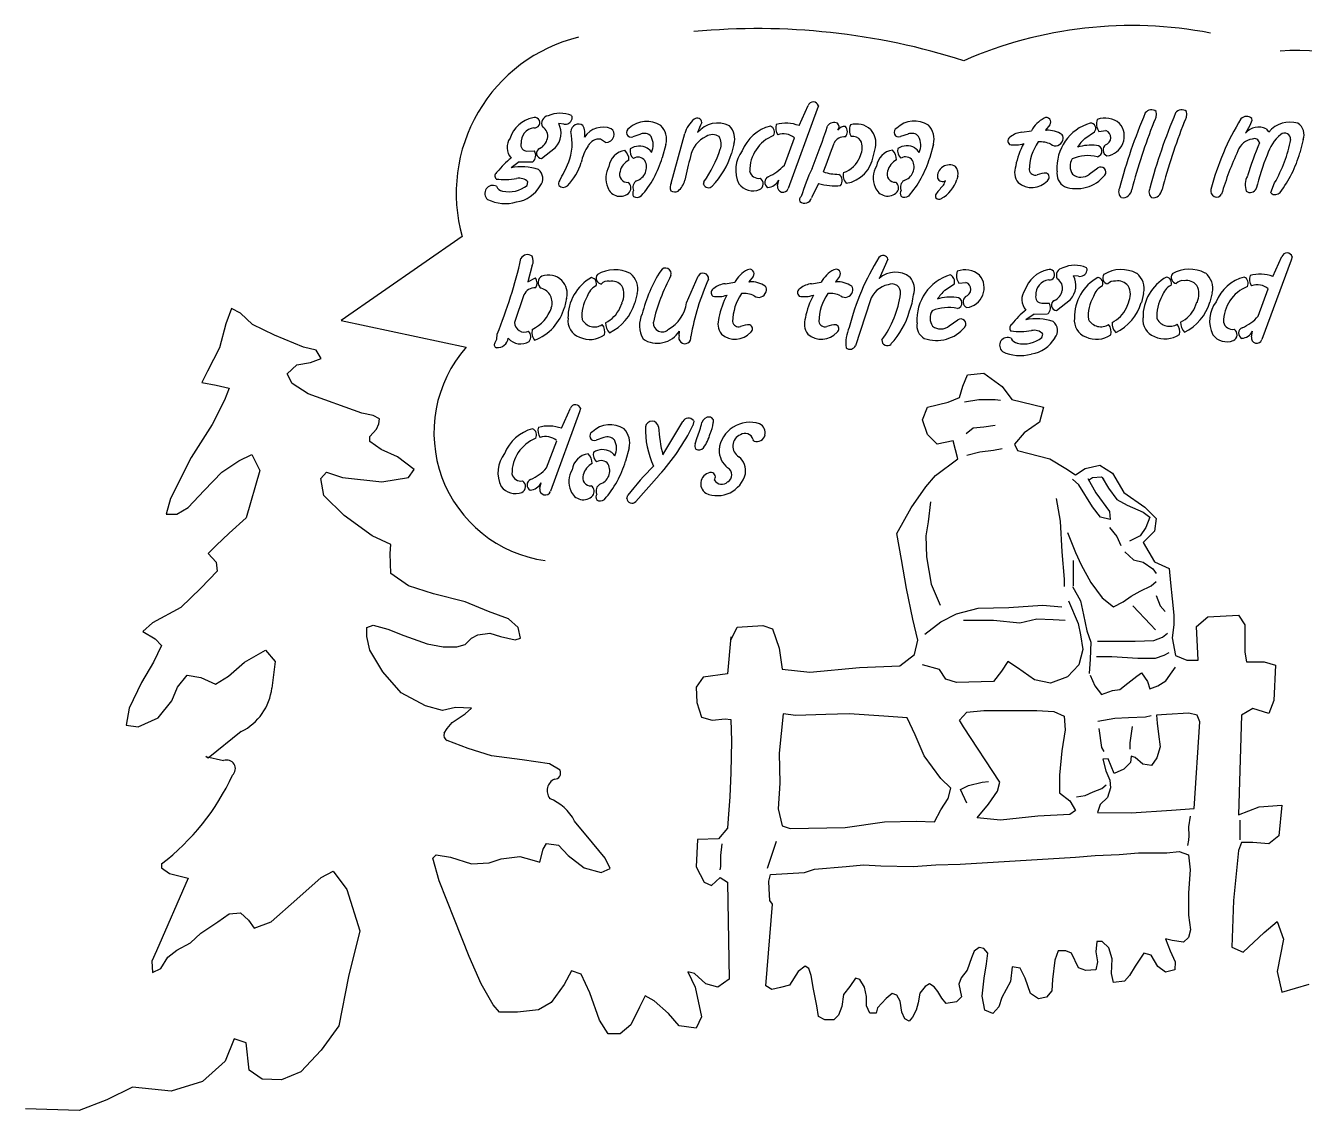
# Model space of a CAD drawing. Extents: x 0.4 to 21.8, y -6.9 to 5.1.
# Drawn here: x 0.39 to 14.54, y -6.91 to 5.09 of the extents above; entities that cross this region are included whole.
import ezdxf

# ---------------------------------------------------------------- set-up
doc = ezdxf.new("R2010")
doc.units = 0
doc.layers.get('0').update_dxf_attribs({"linetype": 'CONTINUOUS'})

msp = doc.modelspace()

# ---------------------------------------------------------------- linework, layer by layer
for p, q in [((9.148, 4.165), (8.826, 3.285)), ((8.947, 3.982), (9.047, 4.204)), ((9.16, 4.2), (9.148, 4.165)), ((6.343, 3.997), (6.287, 4.003)), ((11.72, 3.991), (11.675, 3.931)), ((13.933, 3.983), (13.886, 3.898)), ((13.957, 4.039), (13.933, 3.983)), ((13.954, 4.059), (13.957, 4.039)), ((6.806, 3.795), (6.748, 3.832)), ((7.195, 3.888), (7.108, 3.857)), ((7.532, 3.345), (7.683, 3.893)), ((8.784, 3.544), (8.895, 3.845)), ((10.155, 3.888), (10.069, 3.86)), ((11.412, 3.908), (11.517, 3.925)), ((11.675, 3.931), (11.683, 3.931)), ((14.115, 3.945), (14.142, 3.911)), ((14.524, 3.826), (14.487, 3.681)), ((7.472, 3.773), (7.433, 3.626)), ((8.226, 3.776), (8.199, 3.673)), ((9.79, 3.739), (9.768, 3.651)), ((10.433, 3.776), (10.393, 3.629)), ((10.432, 3.773), (10.393, 3.626)), ((5.85, 3.579), (5.76, 3.516)), ((9.612, 3.613), (9.626, 3.652)), ((10.703, 3.423), (10.692, 3.386)), ((12.158, 3.445), (12.253, 3.513)), ((5.938, 3.32), (5.947, 3.358)), ((7.89, 3.334), (7.895, 3.358)), ((8.708, 3.315), (8.722, 3.377)), ((9.161, 3.341), (9.084, 3.181)), ((14.166, 3.243), (14.208, 3.347)), ((14.169, 3.234), (14.166, 3.243)), ((5.995, 2.436), (5.947, 2.255)), ((9.93, 2.503), (9.834, 2.288)), ((14.39, 2.494), (14.068, 1.615)), ((14.189, 2.312), (14.289, 2.534)), ((14.403, 2.53), (14.39, 2.494)), ((7.703, 2.02), (7.832, 2.316)), ((8.437, 2.314), (8.392, 2.254)), ((9.393, 2.314), (9.348, 2.254)), ((12.039, 2.315), (11.983, 2.321)), ((7.155, 2.124), (7.131, 2.022)), ((8.129, 2.231), (8.235, 2.248)), ((8.392, 2.254), (8.4, 2.254)), ((9.085, 2.231), (9.191, 2.248)), ((9.348, 2.254), (9.356, 2.254)), ((12.758, 2.126), (12.734, 2.023)), ((13.517, 2.13), (13.492, 2.028)), ((14.026, 1.874), (14.137, 2.175)), ((5.902, 2.108), (5.797, 1.803)), ((6.375, 2.071), (6.35, 1.971)), ((6.965, 1.963), (6.988, 2.021)), ((9.733, 2.044), (9.572, 1.546)), ((12.568, 1.964), (12.591, 2.022)), ((13.326, 1.969), (13.349, 2.027)), ((11.546, 1.897), (11.456, 1.834)), ((7.62, 1.659), (7.623, 1.709)), ((10.609, 1.766), (10.704, 1.833)), ((13.951, 1.644), (13.965, 1.706)), ((5.58, 1.576), (5.601, 1.62)), ((5.601, 1.62), (5.607, 1.674)), ((11.633, 1.638), (11.643, 1.676)), ((6.317, 0.633), (6.417, 0.855)), ((6.53, 0.851), (6.517, 0.816)), ((6.517, 0.816), (6.196, -0.064)), ((7.781, 0.711), (7.772, 0.664)), ((7.779, 0.72), (7.781, 0.711)), ((7.439, 0.338), (7.661, 0.707)), ((6.154, 0.195), (6.265, 0.496)), ((6.788, 0.532), (6.701, 0.501)), ((7.797, 0.461), (7.821, 0.53)), ((8.449, 0.491), (8.436, 0.511)), ((7.066, 0.417), (7.026, 0.27)), ((6.078, -0.034), (6.092, 0.028)), ((7.4, 0.116), (7.139, -0.177)), ((7.041, -0.142), (7.053, -0.107))]:
    msp.add_line(p, q)
at = {"linetype": 'CONTINUOUS'}
for p, q in [((12.109, 3.84), (12.215, 3.912)), ((12.265, 3.917), (12.342, 3.926)), ((5.936, 3.699), (6.017, 3.701)), ((6.098, 3.619), (6.252, 3.74)), ((5.85, 3.579), (6.002, 3.58)), ((5.947, 2.255), (6.029, 2.297)), ((10.56, 2.161), (10.666, 2.232)), ((10.716, 2.238), (10.793, 2.247)), ((11.632, 2.018), (11.712, 2.019)), ((11.794, 1.937), (11.948, 2.058)), ((11.546, 1.897), (11.697, 1.898))]:
    msp.add_line(p, q, dxfattribs=at)
at = {"color": 1}
for p, q in [((5.219, 2.755), (3.881, 1.824)), ((2.668, 1.959), (2.606, 1.79)), ((2.766, 1.906), (2.668, 1.959)), ((2.9, 1.781), (2.766, 1.906)), ((2.606, 1.79), (2.534, 1.522)), ((3.141, 1.665), (2.9, 1.781)), ((3.881, 1.824), (5.265, 1.53)), ((3.462, 1.531), (3.141, 1.665)), ((2.534, 1.522), (2.401, 1.264)), ((3.604, 1.496), (3.462, 1.531)), ((3.658, 1.406), (3.604, 1.496)), ((3.283, 1.237), (3.39, 1.335)), ((3.39, 1.335), (3.542, 1.362)), ((3.542, 1.362), (3.658, 1.406)), ((2.401, 1.264), (2.338, 1.139)), ((2.338, 1.139), (2.499, 1.112)), ((3.337, 1.13), (3.283, 1.237)), ((10.758, 1.099), (10.811, 1.224)), ((10.811, 1.224), (10.99, 1.242)), ((10.99, 1.242), (11.195, 1.095)), ((2.499, 1.112), (2.641, 1.076)), ((2.641, 1.076), (2.588, 0.943)), ((3.515, 1.014), (3.337, 1.13)), ((4.109, 0.8), (3.515, 1.014)), ((10.722, 0.974), (10.758, 1.099)), ((11.195, 1.095), (11.302, 0.952)), ((2.588, 0.943), (2.454, 0.675)), ((10.312, 0.725), (10.366, 0.867)), ((10.366, 0.867), (10.597, 0.921)), ((10.597, 0.921), (10.722, 0.974)), ((10.776, 0.925), (10.936, 0.952)), ((10.936, 0.952), (11.043, 0.952)), ((11.043, 0.952), (11.115, 0.952)), ((11.115, 0.952), (11.177, 0.943)), ((11.302, 0.952), (11.65, 0.867)), ((11.65, 0.867), (11.605, 0.702)), ((4.234, 0.774), (4.109, 0.8)), ((4.306, 0.738), (4.234, 0.774)), ((4.297, 0.684), (4.306, 0.738)), ((10.366, 0.564), (10.312, 0.725)), ((2.454, 0.675), (2.222, 0.31)), ((4.199, 0.542), (4.27, 0.622)), ((4.27, 0.622), (4.297, 0.684)), ((10.794, 0.577), (10.874, 0.64)), ((10.874, 0.64), (10.99, 0.649)), ((10.99, 0.649), (11.115, 0.667)), ((11.436, 0.582), (11.329, 0.457)), ((11.605, 0.702), (11.436, 0.582)), ((4.199, 0.488), (4.199, 0.542)), ((4.323, 0.399), (4.199, 0.488)), ((10.473, 0.457), (10.366, 0.564)), ((10.651, 0.493), (10.473, 0.457)), ((10.704, 0.297), (10.651, 0.493)), ((11.329, 0.457), (11.364, 0.386)), ((2.222, 0.31), (1.991, -0.145)), ((2.748, 0.274), (2.891, 0.345)), ((2.891, 0.345), (2.98, 0.167)), ((4.502, 0.319), (4.323, 0.399)), ((4.689, 0.176), (4.502, 0.319)), ((10.455, 0.11), (10.704, 0.297)), ((10.803, 0.337), (10.945, 0.372)), ((10.945, 0.372), (11.097, 0.39)), ((11.097, 0.39), (11.195, 0.408)), ((11.364, 0.386), (11.721, 0.297)), ((11.721, 0.297), (11.899, 0.19)), ((2.365, -0.056), (2.561, 0.149)), ((2.561, 0.149), (2.748, 0.274)), ((2.98, 0.167), (2.829, -0.359)), ((3.655, 0.078), (3.717, 0.149)), ((3.717, 0.149), (3.895, 0.087)), ((4.627, 0.087), (4.689, 0.176)), ((11.899, 0.19), (12.006, 0.118)), ((12.006, 0.118), (12.113, 0.19)), ((12.113, 0.19), (12.274, 0.225)), ((12.274, 0.225), (12.416, 0.136)), ((3.69, -0.109), (3.655, 0.078)), ((3.895, 0.087), (4.332, 0.042)), ((4.332, 0.042), (4.627, 0.087)), ((10.348, -0.015), (10.455, 0.11)), ((12.042, 0.007), (11.971, 0.069)), ((12.194, -0.234), (12.042, 0.007)), ((12.14, 0.078), (12.229, -0.082)), ((12.149, 0.06), (12.194, 0.087)), ((12.194, 0.087), (12.292, 0.096)), ((12.292, 0.096), (12.318, 0.069)), ((12.301, 0.087), (12.372, -0.029)), ((12.416, 0.136), (12.541, -0.078)), ((2.187, -0.243), (2.365, -0.056)), ((3.913, -0.332), (3.69, -0.109)), ((10.187, -0.247), (10.348, -0.015)), ((12.229, -0.082), (12.381, -0.288)), ((12.372, -0.029), (12.461, -0.154)), ((12.541, -0.078), (12.773, -0.238)), ((1.991, -0.145), (1.946, -0.315)), ((2.062, -0.315), (2.187, -0.243)), ((10.027, -0.532), (10.187, -0.247)), ((10.401, -0.181), (10.375, -0.403)), ((11.792, -0.145), (11.837, -0.395)), ((12.283, -0.35), (12.194, -0.234)), ((12.461, -0.154), (12.577, -0.216)), ((12.577, -0.216), (12.755, -0.296)), ((12.773, -0.238), (12.898, -0.363)), ((1.946, -0.315), (2.062, -0.315)), ((2.829, -0.359), (2.641, -0.528)), ((4.225, -0.555), (3.913, -0.332)), ((10.375, -0.403), (10.348, -0.555)), ((11.837, -0.395), (11.855, -0.733)), ((12.39, -0.377), (12.283, -0.35)), ((12.381, -0.288), (12.39, -0.377)), ((12.755, -0.296), (12.827, -0.35)), ((12.827, -0.35), (12.782, -0.466)), ((12.898, -0.363), (12.88, -0.506)), ((2.641, -0.528), (2.499, -0.662)), ((4.43, -0.653), (4.225, -0.555)), ((10.08, -0.818), (10.027, -0.532)), ((10.348, -0.555), (10.357, -0.787)), ((11.917, -0.519), (12.006, -0.742)), ((12.381, -0.466), (12.461, -0.564)), ((12.461, -0.564), (12.506, -0.662)), ((12.72, -0.555), (12.604, -0.617)), ((12.782, -0.466), (12.72, -0.555)), ((12.88, -0.506), (12.755, -0.631)), ((2.499, -0.662), (2.41, -0.751)), ((4.421, -0.751), (4.43, -0.653)), ((12.755, -0.631), (12.88, -0.845)), ((2.41, -0.751), (2.499, -0.849)), ((4.43, -0.974), (4.421, -0.751)), ((10.134, -1.139), (10.08, -0.818)), ((10.357, -0.787), (10.41, -1.09)), ((11.855, -0.733), (11.881, -1.037)), ((11.98, -0.831), (11.98, -1.063)), ((12.006, -0.742), (12.069, -0.876)), ((12.55, -0.733), (12.648, -0.823)), ((12.648, -0.823), (12.755, -0.849)), ((12.88, -0.845), (13.041, -0.916)), ((2.508, -0.947), (2.329, -1.135)), ((2.499, -0.849), (2.508, -0.947)), ((4.627, -1.108), (4.43, -0.974)), ((12.069, -0.876), (12.176, -1.072)), ((12.755, -0.849), (12.862, -0.921)), ((12.862, -0.921), (12.898, -0.974)), ((13.041, -0.916), (13.058, -1.077)), ((4.903, -1.197), (4.627, -1.108)), ((10.41, -1.09), (10.508, -1.322)), ((11.881, -1.037), (11.881, -1.117)), ((11.971, -1.117), (12.06, -1.277)), ((11.98, -1.063), (11.98, -1.108)), ((12.176, -1.072), (12.301, -1.242)), ((12.72, -1.17), (12.844, -1.108)), ((12.844, -1.108), (12.898, -1.063)), ((13.058, -1.077), (13.076, -1.255)), ((2.329, -1.135), (2.106, -1.349)), ((5.251, -1.286), (4.903, -1.197)), ((10.205, -1.477), (10.134, -1.139)), ((12.301, -1.242), (12.425, -1.34)), ((12.532, -1.286), (12.622, -1.224)), ((12.622, -1.224), (12.72, -1.17)), ((12.898, -1.215), (12.943, -1.331)), ((13.076, -1.255), (13.094, -1.433)), ((2.106, -1.349), (1.794, -1.518)), ((5.509, -1.393), (5.251, -1.286)), ((5.732, -1.473), (5.509, -1.393)), ((10.687, -1.42), (10.927, -1.358)), ((10.927, -1.358), (11.266, -1.349)), ((11.266, -1.349), (11.641, -1.322)), ((11.641, -1.322), (11.855, -1.34)), ((11.926, -1.277), (12.033, -1.527)), ((12.06, -1.277), (12.095, -1.429)), ((12.425, -1.34), (12.532, -1.286)), ((12.639, -1.331), (12.836, -1.536)), ((12.943, -1.331), (12.996, -1.393)), ((1.794, -1.518), (1.687, -1.616)), ((4.163, -1.571), (4.234, -1.545)), ((4.234, -1.545), (4.395, -1.589)), ((5.839, -1.571), (5.732, -1.473)), ((8.261, -1.567), (8.547, -1.549)), ((8.547, -1.549), (8.654, -1.584)), ((10.259, -1.709), (10.205, -1.477)), ((10.339, -1.643), (10.517, -1.509)), ((10.517, -1.509), (10.687, -1.42)), ((10.767, -1.491), (11.097, -1.491)), ((11.097, -1.491), (11.391, -1.518)), ((11.391, -1.518), (11.578, -1.473)), ((11.578, -1.473), (11.757, -1.482)), ((11.757, -1.482), (11.89, -1.491)), ((12.033, -1.527), (12.06, -1.652)), ((12.095, -1.429), (12.131, -1.607)), ((12.836, -1.536), (12.889, -1.598)), ((13.094, -1.54), (13.076, -1.683)), ((13.094, -1.433), (13.094, -1.54)), ((13.344, -1.558), (13.469, -1.451)), ((13.469, -1.451), (13.807, -1.433)), ((13.807, -1.433), (13.879, -1.54)), ((13.879, -1.54), (13.879, -1.843)), ((1.687, -1.616), (1.821, -1.696)), ((1.821, -1.696), (1.892, -1.768)), ((4.163, -1.669), (4.163, -1.571)), ((4.199, -1.821), (4.163, -1.669)), ((4.395, -1.589), (4.573, -1.66)), ((4.573, -1.66), (4.832, -1.75)), ((5.251, -1.759), (5.322, -1.687)), ((5.322, -1.687), (5.393, -1.652)), ((5.393, -1.652), (5.527, -1.634)), ((5.527, -1.634), (5.643, -1.669)), ((5.643, -1.669), (5.804, -1.705)), ((5.804, -1.705), (5.866, -1.687)), ((5.866, -1.687), (5.839, -1.571)), ((8.19, -1.674), (8.154, -2.084)), ((8.19, -1.709), (8.261, -1.567)), ((8.654, -1.584), (8.725, -1.798)), ((12.06, -1.652), (12.087, -1.812)), ((12.131, -1.607), (12.176, -1.732)), ((12.871, -1.714), (12.969, -1.679)), ((12.969, -1.679), (13.023, -1.634)), ((13.076, -1.683), (13.112, -1.879)), ((13.362, -1.933), (13.344, -1.558)), ((1.892, -1.768), (1.803, -1.955)), ((2.811, -1.955), (3.043, -1.821)), ((3.043, -1.821), (3.15, -1.946)), ((4.341, -2.062), (4.199, -1.821)), ((4.832, -1.75), (5.01, -1.785)), ((5.01, -1.785), (5.162, -1.785)), ((5.162, -1.785), (5.251, -1.759)), ((8.725, -1.798), (8.761, -2.03)), ((10.223, -1.87), (10.259, -1.709)), ((12.087, -1.812), (12.042, -1.982)), ((12.176, -1.732), (12.167, -1.919)), ((12.247, -1.723), (12.461, -1.723)), ((12.461, -1.723), (12.666, -1.723)), ((12.666, -1.723), (12.871, -1.714)), ((1.803, -1.955), (1.67, -2.178)), ((2.633, -2.107), (2.811, -1.955)), ((3.15, -1.946), (3.114, -2.24)), ((10.062, -1.995), (10.223, -1.87)), ((11.257, -1.946), (11.186, -2.053)), ((11.364, -2.017), (11.257, -1.946)), ((12.167, -1.919), (12.158, -2.08)), ((12.238, -1.893), (12.408, -1.893)), ((12.408, -1.893), (12.693, -1.91)), ((12.693, -1.91), (12.889, -1.91)), ((12.889, -1.91), (12.987, -1.875)), ((12.987, -1.875), (13.041, -1.848)), ((13.112, -1.879), (13.237, -1.933)), ((13.237, -1.933), (13.362, -1.933)), ((13.879, -1.843), (13.897, -1.95)), ((13.897, -1.95), (14.093, -1.95)), ((14.093, -1.95), (14.218, -1.986)), ((2.071, -2.231), (2.178, -2.098)), ((2.178, -2.098), (2.329, -2.124)), ((2.49, -2.196), (2.633, -2.107)), ((4.546, -2.294), (4.341, -2.062)), ((7.887, -2.119), (7.807, -2.231)), ((8.154, -2.084), (7.887, -2.119)), ((8.761, -2.03), (9.064, -2.066)), ((9.064, -2.066), (9.617, -2.012)), ((9.617, -2.012), (10.062, -1.995)), ((10.499, -2.035), (10.312, -1.982)), ((10.571, -2.142), (10.499, -2.035)), ((11.186, -2.053), (11.097, -2.169)), ((11.552, -2.151), (11.364, -2.017)), ((11.917, -2.115), (11.73, -2.187)), ((12.042, -1.982), (11.917, -2.115)), ((12.167, -2.098), (12.22, -2.214)), ((12.586, -2.187), (12.684, -2.107)), ((12.684, -2.107), (12.737, -2.071)), ((12.737, -2.071), (12.8, -2.169)), ((13.005, -2.16), (13.076, -2.062)), ((13.076, -2.062), (13.112, -2.008)), ((14.218, -1.986), (14.2, -2.378)), ((1.67, -2.178), (1.536, -2.463)), ((2.008, -2.383), (2.071, -2.231)), ((2.329, -2.124), (2.49, -2.196)), ((7.807, -2.231), (7.815, -2.401)), ((10.687, -2.178), (10.571, -2.142)), ((11.097, -2.169), (10.687, -2.178)), ((11.73, -2.187), (11.552, -2.151)), ((12.22, -2.214), (12.292, -2.312)), ((12.416, -2.267), (12.497, -2.258)), ((12.497, -2.258), (12.586, -2.187)), ((12.8, -2.169), (12.827, -2.249)), ((12.827, -2.249), (12.916, -2.214)), ((12.916, -2.214), (13.005, -2.16)), ((1.857, -2.57), (2.008, -2.383)), ((4.814, -2.436), (4.546, -2.294)), ((7.815, -2.401), (7.869, -2.561)), ((12.292, -2.312), (12.416, -2.267)), ((14.2, -2.378), (14.146, -2.521)), ((1.536, -2.463), (1.5, -2.65)), ((5.001, -2.49), (4.814, -2.436)), ((5.144, -2.454), (5.001, -2.49)), ((5.108, -2.623), (5.251, -2.525)), ((5.322, -2.463), (5.144, -2.454)), ((5.251, -2.525), (5.322, -2.463)), ((8.77, -2.525), (8.725, -2.962)), ((8.912, -2.543), (8.77, -2.525)), ((9.242, -2.534), (8.912, -2.543)), ((9.501, -2.525), (9.242, -2.534)), ((9.884, -2.552), (9.501, -2.525)), ((10.722, -2.597), (10.803, -2.508)), ((10.803, -2.508), (10.99, -2.49)), ((10.99, -2.49), (11.266, -2.49)), ((11.266, -2.49), (11.578, -2.49)), ((11.578, -2.49), (11.766, -2.499)), ((11.766, -2.499), (11.881, -2.552)), ((12.78, -2.557), (12.843, -2.543)), ((13.013, -2.534), (12.901, -2.539)), ((12.901, -2.539), (12.91, -2.628)), ((13.258, -2.517), (13.013, -2.534)), ((13.352, -2.539), (13.258, -2.517)), ((13.379, -2.615), (13.352, -2.539)), ((13.843, -2.539), (13.807, -3.644)), ((13.968, -2.468), (13.843, -2.539)), ((14.146, -2.521), (13.968, -2.468)), ((1.5, -2.65), (1.634, -2.668)), ((1.634, -2.668), (1.857, -2.57)), ((5.019, -2.739), (5.055, -2.686)), ((5.055, -2.686), (5.108, -2.623)), ((7.869, -2.561), (7.985, -2.597)), ((7.985, -2.597), (8.128, -2.579)), ((8.128, -2.579), (8.19, -2.588)), ((8.19, -2.588), (8.199, -2.829)), ((10.143, -2.57), (9.884, -2.552)), ((10.232, -2.757), (10.143, -2.57)), ((10.767, -2.668), (10.722, -2.597)), ((11.168, -3.283), (10.767, -2.668)), ((11.881, -2.552), (11.89, -2.704)), ((12.253, -2.606), (12.441, -2.575)), ((12.441, -2.575), (12.593, -2.566)), ((12.593, -2.566), (12.78, -2.557)), ((12.633, -2.666), (12.606, -2.845)), ((12.91, -2.628), (12.923, -2.749)), ((13.318, -3.572), (13.379, -2.615)), ((2.775, -2.722), (2.41, -3.016)), ((5.286, -2.909), (5.055, -2.82)), ((8.199, -2.829), (8.19, -3.176)), ((10.33, -2.989), (10.232, -2.757)), ((11.89, -2.704), (11.855, -2.936)), ((12.262, -2.688), (12.294, -2.898)), ((12.923, -2.749), (12.941, -2.892)), ((5.545, -2.989), (5.286, -2.909)), ((8.725, -2.962), (8.734, -3.292)), ((11.855, -2.936), (11.828, -3.203)), ((12.294, -2.898), (12.32, -2.943)), ((12.606, -2.845), (12.606, -2.916)), ((12.941, -2.892), (12.906, -3.012)), ((2.41, -3.016), (2.383, -2.998)), ((2.383, -2.998), (2.579, -3.043)), ((5.884, -3.034), (5.545, -2.989)), ((6.187, -3.078), (5.884, -3.034)), ((6.303, -3.15), (6.187, -3.078)), ((10.517, -3.239), (10.33, -2.989)), ((12.365, -3.023), (12.309, -3.028)), ((12.309, -3.028), (12.341, -3.157)), ((12.432, -3.187), (12.365, -3.023)), ((12.615, -3.062), (12.539, -3.137)), ((12.62, -2.995), (12.615, -3.062)), ((12.664, -3.008), (12.62, -2.995)), ((12.749, -3.084), (12.664, -3.008)), ((12.847, -3.097), (12.749, -3.084)), ((12.906, -3.012), (12.847, -3.097)), ((8.19, -3.176), (8.181, -3.444)), ((10.624, -3.346), (10.517, -3.239)), ((11.828, -3.203), (11.828, -3.399)), ((12.341, -3.157), (12.385, -3.26)), ((12.539, -3.137), (12.432, -3.187)), ((8.734, -3.292), (8.716, -3.578)), ((10.597, -3.462), (10.624, -3.346)), ((10.731, -3.364), (10.82, -3.319)), ((10.803, -3.515), (10.731, -3.364)), ((10.82, -3.319), (10.972, -3.283)), ((10.972, -3.283), (11.043, -3.274)), ((11.043, -3.524), (11.141, -3.381)), ((11.141, -3.381), (11.168, -3.283)), ((12.113, -3.429), (12.202, -3.389)), ((12.202, -3.389), (12.296, -3.353)), ((12.296, -3.353), (12.345, -3.309)), ((12.394, -3.345), (12.358, -3.452)), ((12.385, -3.26), (12.394, -3.345)), ((8.181, -3.444), (8.163, -3.684)), ((10.517, -3.586), (10.597, -3.462)), ((10.918, -3.676), (11.043, -3.524)), ((11.828, -3.399), (11.944, -3.488)), ((11.944, -3.488), (12.006, -3.595)), ((12.015, -3.443), (12.113, -3.429)), ((12.278, -3.528), (12.247, -3.617)), ((12.358, -3.452), (12.278, -3.528)), ((14.039, -3.555), (14.289, -3.537)), ((14.289, -3.537), (14.253, -3.876)), ((8.716, -3.578), (8.761, -3.765)), ((10.446, -3.72), (10.517, -3.586)), ((11.177, -3.702), (10.918, -3.676)), ((11.587, -3.658), (11.177, -3.702)), ((11.944, -3.64), (11.587, -3.658)), ((12.006, -3.595), (11.944, -3.64)), ((12.247, -3.617), (12.622, -3.621)), ((12.622, -3.621), (13.068, -3.59)), ((13.068, -3.59), (13.318, -3.572)), ((13.273, -3.656), (13.255, -3.776)), ((13.807, -3.644), (14.039, -3.555)), ((6.66, -3.952), (6.463, -3.711)), ((8.154, -3.791), (8.056, -3.907)), ((8.163, -3.684), (8.154, -3.791)), ((8.761, -3.765), (8.85, -3.792)), ((8.85, -3.792), (9.456, -3.783)), ((9.456, -3.783), (9.893, -3.72)), ((9.893, -3.72), (10.241, -3.711)), ((10.241, -3.711), (10.446, -3.72)), ((13.255, -3.776), (13.259, -3.875)), ((13.824, -3.702), (13.824, -3.921)), ((6.116, -4.023), (6.151, -3.961)), ((6.151, -3.961), (6.285, -3.979)), ((6.802, -4.121), (6.66, -3.952)), ((7.824, -3.916), (7.807, -4.219)), ((8.056, -3.907), (7.824, -3.916)), ((8.695, -3.936), (8.595, -4.238)), ((13.255, -3.924), (13.246, -3.982)), ((13.259, -3.875), (13.255, -3.924)), ((13.843, -3.947), (13.807, -4.037)), ((13.968, -3.947), (13.843, -3.947)), ((14.146, -3.965), (13.968, -3.947)), ((14.253, -3.876), (14.146, -3.965)), ((4.894, -4.121), (4.93, -4.086)), ((4.93, -4.086), (5.09, -4.112)), ((6.08, -4.166), (6.116, -4.023)), ((6.285, -3.979), (6.392, -4.094)), ((6.392, -4.094), (6.57, -4.228)), ((8.092, -3.964), (8.078, -4.094)), ((8.078, -4.094), (8.078, -4.215)), ((12.005, -4.112), (12.224, -4.094)), ((12.224, -4.094), (12.488, -4.081)), ((12.488, -4.081), (12.703, -4.063)), ((12.703, -4.063), (13.016, -4.063)), ((13.016, -4.063), (13.152, -4.049)), ((13.152, -4.049), (13.255, -4.085)), ((13.255, -4.085), (13.273, -4.251)), ((13.807, -4.037), (13.754, -4.589)), ((1.892, -4.184), (1.892, -4.229)), ((1.892, -4.229), (1.982, -4.291)), ((4.965, -4.371), (4.894, -4.121)), ((5.09, -4.112), (5.322, -4.184)), ((5.322, -4.184), (5.518, -4.175)), ((5.518, -4.175), (5.652, -4.13)), ((5.652, -4.13), (5.857, -4.103)), ((5.857, -4.103), (5.991, -4.139)), ((5.991, -4.139), (6.08, -4.166)), ((6.57, -4.228), (6.758, -4.282)), ((6.758, -4.282), (6.856, -4.237)), ((6.856, -4.237), (6.802, -4.121)), ((7.807, -4.219), (7.896, -4.389)), ((8.078, -4.215), (8.069, -4.251)), ((9.005, -4.282), (9.117, -4.242)), ((9.117, -4.242), (9.466, -4.215)), ((9.466, -4.215), (9.658, -4.197)), ((9.658, -4.197), (9.851, -4.206)), ((9.851, -4.206), (10.209, -4.215)), ((10.209, -4.215), (10.46, -4.197)), ((10.46, -4.197), (10.728, -4.188)), ((10.728, -4.188), (12.005, -4.112)), ((2.187, -4.344), (1.839, -5.147)), ((1.982, -4.291), (2.187, -4.344)), ((3.39, -4.576), (3.658, -4.335)), ((3.658, -4.335), (3.792, -4.264)), ((3.792, -4.264), (3.943, -4.469)), ((5.135, -4.799), (4.965, -4.371)), ((7.976, -4.425), (8.074, -4.335)), ((8.074, -4.335), (8.154, -4.389)), ((8.611, -4.376), (8.629, -4.304)), ((8.616, -4.461), (8.611, -4.376)), ((8.629, -4.304), (9.005, -4.282)), ((13.273, -4.251), (13.255, -4.506)), ((3.943, -4.469), (4.086, -4.924)), ((7.896, -4.389), (7.976, -4.425)), ((8.154, -4.389), (8.172, -5.459)), ((8.625, -4.591), (8.616, -4.461)), ((13.255, -4.506), (13.255, -4.752)), ((3.105, -4.826), (3.39, -4.576)), ((8.58, -5.535), (8.651, -4.631)), ((8.651, -4.631), (8.625, -4.591)), ((13.754, -4.589), (13.736, -5.106)), ((2.517, -4.826), (2.641, -4.737)), ((2.641, -4.737), (2.766, -4.728)), ((2.766, -4.728), (2.855, -4.808)), ((2.855, -4.808), (2.918, -4.897)), ((5.295, -5.209), (5.135, -4.799)), ((13.255, -4.752), (13.277, -4.913)), ((2.213, -5.058), (2.329, -4.951)), ((2.329, -4.951), (2.517, -4.826)), ((2.918, -4.897), (3.105, -4.826)), ((4.086, -4.924), (3.961, -5.432)), ((13.277, -4.913), (13.255, -4.998)), ((13.861, -5.16), (14.093, -4.946)), ((14.093, -4.946), (14.235, -4.821)), ((14.235, -4.821), (14.307, -5.017)), ((2.062, -5.138), (2.213, -5.058)), ((12.243, -5.043), (12.23, -5.159)), ((12.301, -5.043), (12.243, -5.043)), ((12.373, -5.114), (12.301, -5.043)), ((13.076, -5.034), (13, -5.016)), ((13, -5.016), (13.053, -5.146)), ((13.201, -5.052), (13.076, -5.034)), ((13.255, -4.998), (13.201, -5.052)), ((14.307, -5.017), (14.235, -5.374)), ((1.839, -5.147), (1.785, -5.263)), ((1.884, -5.343), (1.964, -5.218)), ((1.964, -5.218), (2.062, -5.138)), ((5.429, -5.512), (5.295, -5.209)), ((10.856, -5.226), (10.807, -5.361)), ((10.883, -5.15), (10.856, -5.226)), ((10.941, -5.11), (10.883, -5.15)), ((10.99, -5.123), (10.941, -5.11)), ((11.035, -5.173), (10.99, -5.123)), ((11.021, -5.289), (11.035, -5.173)), ((11.814, -5.146), (11.778, -5.249)), ((11.899, -5.146), (11.814, -5.146)), ((11.961, -5.173), (11.899, -5.146)), ((12.037, -5.334), (11.961, -5.173)), ((12.23, -5.159), (12.248, -5.267)), ((12.409, -5.235), (12.373, -5.114)), ((12.762, -5.173), (12.664, -5.316)), ((12.843, -5.195), (12.762, -5.173)), ((12.915, -5.32), (12.843, -5.195)), ((13.053, -5.146), (13.107, -5.267)), ((13.736, -5.106), (13.861, -5.16)), ((1.785, -5.263), (1.794, -5.388)), ((1.794, -5.388), (1.884, -5.343)), ((6.428, -5.37), (6.347, -5.521)), ((6.535, -5.405), (6.428, -5.37)), ((8.938, -5.374), (8.839, -5.526)), ((9.014, -5.316), (8.938, -5.374)), ((9.055, -5.343), (9.014, -5.316)), ((9.082, -5.419), (9.055, -5.343)), ((10.807, -5.361), (10.739, -5.446)), ((10.995, -5.45), (11.021, -5.289)), ((11.303, -5.325), (11.285, -5.486)), ((11.393, -5.338), (11.303, -5.325)), ((11.447, -5.45), (11.393, -5.338)), ((11.778, -5.249), (11.751, -5.464)), ((12.118, -5.365), (12.037, -5.334)), ((12.23, -5.356), (12.118, -5.365)), ((12.248, -5.267), (12.23, -5.356)), ((12.404, -5.396), (12.409, -5.235)), ((12.664, -5.316), (12.601, -5.419)), ((13, -5.383), (12.915, -5.32)), ((13.103, -5.356), (13, -5.383)), ((13.107, -5.267), (13.103, -5.356)), ((14.235, -5.374), (14.289, -5.606)), ((3.961, -5.432), (3.854, -5.976)), ((5.563, -5.744), (5.429, -5.512)), ((6.633, -5.61), (6.535, -5.405)), ((7.789, -5.396), (7.717, -5.378)), ((7.717, -5.378), (7.798, -5.548)), ((7.914, -5.512), (7.789, -5.396)), ((8.047, -5.548), (7.914, -5.512)), ((8.172, -5.459), (8.047, -5.548)), ((9.105, -5.571), (9.082, -5.419)), ((9.57, -5.45), (9.507, -5.54)), ((9.619, -5.463), (9.57, -5.45)), ((9.669, -5.548), (9.619, -5.463)), ((10.389, -5.513), (10.34, -5.54)), ((10.443, -5.544), (10.389, -5.513)), ((10.739, -5.446), (10.713, -5.517)), ((10.713, -5.517), (10.744, -5.656)), ((10.972, -5.647), (10.995, -5.45)), ((11.285, -5.486), (11.191, -5.665)), ((11.509, -5.62), (11.447, -5.45)), ((11.751, -5.464), (11.742, -5.589)), ((12.427, -5.499), (12.404, -5.396)), ((12.548, -5.481), (12.427, -5.499)), ((12.601, -5.419), (12.548, -5.481)), ((14.289, -5.606), (14.592, -5.517)), ((6.347, -5.521), (6.205, -5.717)), ((6.74, -5.913), (6.633, -5.61)), ((7.245, -5.646), (7.182, -5.771)), ((7.343, -5.699), (7.245, -5.646)), ((7.798, -5.548), (7.869, -5.878)), ((8.647, -5.575), (8.58, -5.535)), ((8.741, -5.553), (8.647, -5.575)), ((8.839, -5.526), (8.741, -5.553)), ((9.145, -5.754), (9.105, -5.571)), ((9.44, -5.629), (9.418, -5.763)), ((9.507, -5.54), (9.44, -5.629)), ((9.691, -5.651), (9.669, -5.548)), ((9.691, -5.754), (9.691, -5.651)), ((9.977, -5.62), (9.91, -5.674)), ((10.027, -5.638), (9.977, -5.62)), ((10.067, -5.705), (10.027, -5.638)), ((10.282, -5.616), (10.264, -5.723)), ((10.34, -5.54), (10.282, -5.616)), ((10.483, -5.598), (10.443, -5.544)), ((10.528, -5.669), (10.483, -5.598)), ((10.744, -5.656), (10.69, -5.71)), ((11.003, -5.804), (10.972, -5.647)), ((11.594, -5.678), (11.509, -5.62)), ((11.742, -5.589), (11.684, -5.66)), ((5.634, -5.824), (5.563, -5.744)), ((6.062, -5.798), (5.83, -5.824)), ((6.205, -5.717), (6.062, -5.798)), ((7.182, -5.771), (7.084, -5.967)), ((7.503, -5.842), (7.343, -5.699)), ((9.163, -5.875), (9.145, -5.754)), ((9.418, -5.763), (9.382, -5.857)), ((9.731, -5.835), (9.691, -5.754)), ((9.816, -5.777), (9.798, -5.835)), ((9.91, -5.674), (9.816, -5.777)), ((10.085, -5.826), (10.067, -5.705)), ((10.264, -5.723), (10.241, -5.804)), ((10.574, -5.728), (10.528, -5.669)), ((10.69, -5.71), (10.574, -5.728)), ((11.156, -5.768), (11.089, -5.84)), ((11.191, -5.665), (11.156, -5.768)), ((11.684, -5.66), (11.594, -5.678)), ((5.83, -5.824), (5.634, -5.824)), ((6.835, -6.065), (6.74, -5.913)), ((7.619, -5.976), (7.503, -5.842)), ((7.869, -5.878), (7.807, -6.003)), ((9.23, -5.911), (9.163, -5.875)), ((9.333, -5.911), (9.23, -5.911)), ((9.382, -5.857), (9.333, -5.911)), ((9.798, -5.835), (9.731, -5.835)), ((10.116, -5.898), (10.085, -5.826)), ((10.165, -5.924), (10.116, -5.898)), ((10.201, -5.88), (10.165, -5.924)), ((10.241, -5.804), (10.201, -5.88)), ((11.089, -5.84), (11.003, -5.804)), ((3.854, -5.976), (3.658, -6.244)), ((6.968, -6.065), (6.835, -6.065)), ((7.084, -5.967), (6.968, -6.065)), ((7.807, -6.003), (7.619, -5.976)), ((2.695, -6.119), (2.597, -6.368)), ((2.829, -6.163), (2.695, -6.119)), ((2.864, -6.466), (2.829, -6.163)), ((3.658, -6.244), (3.435, -6.484)), ((2.597, -6.368), (2.347, -6.591)), ((3.007, -6.565), (2.864, -6.466)), ((3.435, -6.484), (3.221, -6.573)), ((2.347, -6.591), (1.999, -6.698)), ((3.221, -6.573), (3.007, -6.565)), ((1.571, -6.654), (1.286, -6.796)), ((1.999, -6.698), (1.571, -6.654)), ((0.983, -6.912), (0.389, -6.894)), ((1.286, -6.796), (0.983, -6.912))]:
    msp.add_line(p, q, dxfattribs=at)
for centre, radius, start, end in [((6.932, 3.232), 1.779, 103.8894, 195.5866), ((8.489, -2.447), 7.501, 72.3003, 95.3937), ((12.627, 0.456), 4.632, 79.167, 113.6499), ((14.451, 2.768), 2.045, 357.8344, 95.1347), ((6.336, 0.585), 1.429, 138.6, 261.9985), ((2.495, -2.164), 0.624, 296.6969, 353.0153), ((5.077, -2.762), 0.0621, 158.9625, 248.9625), ((2.614, -3.132), 0.0956, 311.6517, 111.2074), ((0.32, -2.122), 2.594, 307.3267, 335.3537), ((6.301, -3.376), 0.142, 115.0576, 216.8699), ((6.239, -3.178), 0.0699, 271.2189, 23.8387), ((5.967, -3.983), 0.566, 28.725, 67.1443)]:
    msp.add_arc(centre, radius, start, end, dxfattribs=at)
for centre, radius, start, end in [((6.301, 3.794), 0.324, 66.6818, 113.9609), ((9.103, 4.183), 0.0597, 16.1619, 159.9781), ((18.011, 1.863), 5.7, 156.6626, 165.5036), ((12.845, 4.073), 0.0831, 51.2495, 144.1186), ((18.347, 1.863), 5.7, 156.6626, 165.5036), ((12.755, 4.106), 0.146, 323.1798, 12.6496), ((13.18, 4.073), 0.0831, 51.2495, 144.1186), ((13.09, 4.106), 0.146, 323.1798, 12.6496), ((6.087, 3.896), 0.227, 316.7586, 28.1876), ((6.356, 4.078), 0.0825, 260.8737, 343.9339), ((6.507, 3.912), 0.0858, 55.7321, 177.1527), ((6.405, 4.069), 0.0331, 336.1447, 42.1172), ((6.387, 3.892), 0.191, 348.2354, 28.3957), ((6.779, 3.719), 0.245, 68.4276, 146.8921), ((7.262, 3.745), 0.284, 56.877, 133.2495), ((7.26, 3.829), 0.22, 345.2988, 44.3216), ((7.972, 3.819), 0.298, 128.2247, 165.6172), ((7.819, 4.012), 0.0522, 3.1962, 127.5118), ((8.974, 3.485), 1.224, 154.3662, 160.0108), ((8.045, 3.728), 0.282, 62.416, 141.5285), ((8.03, 3.834), 0.205, 343.4744, 44.5053), ((-1.132, 7.494), 10.973, 338.696, 341.3039), ((9.336, 3.925), 0.091, 66.0561, 144.6565), ((9.331, 3.967), 0.0583, 322.2624, 43.6437), ((10.222, 3.747), 0.284, 56.877, 133.2495), ((10.22, 3.832), 0.22, 345.2988, 44.3216), ((11.824, 3.754), 0.351, 118.2419, 150.8488), ((11.683, 4.022), 0.0482, 320.898, 120.6623), ((19.216, 1.521), 6.818, 158.5156, 165.0945), ((19.551, 1.521), 6.818, 158.5156, 165.0945), ((16.334, 2.54), 2.924, 148.7308, 165.4297), ((13.896, 3.999), 0.0841, 46.0646, 135.9257), ((14.03, 3.779), 0.187, 63.0335, 140.4673), ((14.378, 3.713), 0.307, 73.197, 140.0514), ((14.384, 3.882), 0.15, 338.3144, 56.7883), ((5.894, 3.741), 0.178, 144.6941, 221.8161), ((5.847, 3.783), 0.589, 338.9279, 13.0318), ((6.738, 3.692), 0.141, 85.8964, 151.3362), ((6.809, 3.886), 0.0913, 268.347, 343.0529), ((6.828, 3.886), 0.0736, 339.1484, 55.7453), ((7.088, 3.905), 0.0513, 114.0818, 292.742), ((7.233, 3.794), 0.102, 41.4736, 112.0674), ((7.142, 3.768), 0.191, 334.0018, 29.1546), ((8.048, 3.582), 0.308, 114.903, 169.3975), ((7.989, 3.751), 0.131, 55.7316, 122.5256), ((7.924, 3.777), 0.162, 339.2706, 30.7229), ((8.821, 3.482), 0.42, 111.8797, 180.8159), ((9.583, 3.791), 0.214, 345.8819, 43.1955), ((10.049, 3.907), 0.0513, 114.0818, 292.742), ((10.193, 3.794), 0.102, 41.4736, 112.0674), ((10.103, 3.768), 0.191, 334.0018, 29.1546), ((11.309, 3.811), 0.0517, 116.9093, 227.4011), ((11.43, 3.682), 0.227, 94.3875, 129.3869), ((11.693, 3.642), 0.289, 55.5941, 91.9922), ((11.808, 3.844), 0.0611, 336.4732, 37.1866), ((12.451, 3.464), 0.508, 132.2413, 146.8359), ((13.99, 3.635), 0.2, 98.1135, 160.0537), ((13.985, 3.782), 0.0557, 8.2615, 115.3119), ((14.547, 3.541), 0.436, 128.2922, 164.7396), ((12.875, 4.114), 1.538, 330.1044, 349.2296), ((14.319, 3.832), 0.0664, 355.1472, 130.0687), ((5.941, 3.768), 0.0727, 168.0896, 215.9679), ((5.945, 3.787), 0.0884, 224.9619, 264.3457), ((7.038, 3.472), 0.512, 145.8642, 168.6005), ((7.217, 3.635), 0.109, 26.9323, 62.2748), ((6.773, 4.142), 1.368, 325.0766, 342.0265), ((8.589, 3.49), 0.343, 142.0731, 206.3364), ((4.324, 5.454), 5.279, 337.9251, 341.6055), ((9.458, 3.737), 0.188, 333.2668, 25.5775), ((10.177, 3.635), 0.109, 26.9323, 62.2748), ((11.334, 4.071), 0.304, 258.6712, 288.9973), ((12.164, 3.382), 0.835, 151.2146, 169.4129), ((12.077, 3.478), 0.584, 146.3677, 178.7916), ((11.611, 3.51), 0.292, 65.2076, 93.8454), ((11.784, 3.841), 0.0829, 232.9265, 344.9212), ((16.77, 2.315), 3.276, 154.9377, 163.9112), ((18.562, 1.935), 4.887, 157.6919, 162.2597), ((13.271, 4.012), 1.26, 322.3666, 344.7709), ((6.241, 2.987), 0.796, 126.9862, 142.805), ((4.701, 4.304), 1.847, 329.6807, 336.6355), ((5.96, 3.742), 0.6, 314.8832, 343.6799), ((6.346, 3.947), 1.133, 318.9229, 343.5276), ((11.44, 2.629), 3.83, 164.7057, 168.7102), ((7.354, 3.927), 0.882, 315.8504, 343.2744), ((9.306, 3.947), 1.133, 318.9229, 343.5276), ((10.61, 3.414), 0.133, 59.4333, 186.5841), ((12.104, 3.531), 0.159, 148.6663, 213.5075), ((16.386, 2.717), 2.447, 157.4438, 166.5795), ((5.633, 3.425), 0.0512, 121.7078, 221.0942), ((5.871, 2.919), 0.607, 71.5505, 100.5623), ((5.853, 3.269), 0.13, 43.4748, 103.8383), ((5.987, 3.396), 0.125, 320.2075, 52.0942), ((7.054, 3.401), 0.247, 148.494, 204.8442), ((8.501, 3.503), 0.105, 194.5319, 279.0102), ((10.774, 2.683), 1.874, 153.8888, 164.1046), ((10.014, 3.404), 0.247, 148.494, 204.8442), ((10.532, 3.422), 0.0583, 203.3536, 306.5277), ((10.591, 3.452), 0.116, 345.4624, 41.461), ((11.529, 3.468), 0.197, 160.1493, 216.2492), ((11.563, 3.504), 0.0706, 190.907, 285.1098), ((11.676, 3.217), 0.238, 87.8347, 113.4262), ((11.666, 3.411), 0.048, 305.8865, 66.4182), ((11.963, 3.45), 0.164, 169.7657, 240.5876), ((12.015, 3.69), 0.406, 250.7768, 320.7928), ((12.064, 3.561), 0.15, 232.2828, 309.1353), ((12.285, 3.467), 0.0563, 323.6589, 124.3008), ((14.104, 3.323), 0.221, 152.8462, 197.8625), ((5.558, 3.232), 0.0881, 62.8023, 229.7207), ((5.693, 4.258), 0.873, 263.5468, 278.496), ((5.68, 3.346), 0.0892, 203.6572, 261.052), ((5.737, 3.568), 0.319, 257.0279, 308.9176), ((5.771, 3.491), 0.357, 277.9725, 330.7597), ((6.339, 3.339), 0.054, 142.8667, 202.4334), ((6.337, 3.365), 0.0672, 224.2332, 313.6963), ((7.173, 3.229), 0.0672, 149.4946, 208.2426), ((7.631, 3.297), 0.11, 154.298, 199.1252), ((7.571, 3.331), 0.0823, 237.5938, 296.4729), ((7.449, 3.44), 0.242, 310.9045, 345.2127), ((7.945, 3.351), 0.0573, 196.9321, 317.7881), ((8.769, 3.305), 0.0609, 171.2831, 340.3297), ((10.134, 3.232), 0.0672, 149.4946, 208.2426), ((11.808, 2.197), 1.694, 138.3138, 142.5311), ((10.332, 3.502), 0.379, 299.86, 342.1571), ((10.39, 3.425), 0.184, 326.3997, 344.1969), ((11.522, 3.527), 0.232, 229.0889, 317.9748), ((12.567, 3.249), 0.0851, 151.2337, 229.5354), ((12.528, 3.283), 0.0995, 260.9059, 355.5421), ((12.903, 3.249), 0.0851, 151.2337, 229.5354), ((12.863, 3.283), 0.0995, 260.9059, 355.5421), ((13.566, 3.256), 0.0647, 162.6458, 329.2144), ((13.937, 3.319), 0.0771, 235.7296, 333.4661), ((5.696, 3.563), 0.444, 243.981, 286.3352), ((7.153, 3.267), 0.0796, 240.8288, 306.8215), ((8.995, 3.16), 0.0432, 123.5604, 206.1336), ((9.007, 3.203), 0.08, 231.0194, 343.6011), ((10.113, 3.269), 0.0796, 240.8288, 306.8215), ((10.495, 3.202), 0.0404, 140.5316, 210.1785), ((10.497, 3.228), 0.0597, 231.9094, 293.0452), ((14.214, 3.29), 0.0721, 230.9308, 319.0814), ((5.941, 2.475), 0.0794, 49.7016, 153.4196), ((14.345, 2.513), 0.0597, 16.1619, 159.9781), ((0.771, 3.657), 5.226, 337.6997, 347.3341), ((5.894, 2.484), 0.112, 334.8179, 27.9445), ((12.249, 1.035), 2.84, 148.3798, 165.445), ((9.875, 2.486), 0.0581, 17.3078, 139.4898), ((11.997, 2.112), 0.324, 66.6818, 113.9609), ((12.101, 2.387), 0.0331, 336.1447, 42.1172), ((6.176, 2.123), 0.206, 345.277, 44.7708), ((6.946, 2.176), 0.216, 346.1302, 51.6437), ((8.757, 1.518), 1.592, 147.379, 166.1753), ((9.295, 1.362), 2.01, 151.4624, 167.2608), ((7.469, 2.342), 0.0631, 342.2047, 147.2118), ((10.311, 1.204), 2.6, 155.5054, 170.1924), ((7.885, 2.289), 0.06, 354.1673, 152.9772), ((8.541, 2.077), 0.351, 118.2419, 150.8488), ((8.4, 2.344), 0.0482, 320.898, 120.6623), ((9.497, 2.077), 0.351, 118.2419, 150.8488), ((9.356, 2.344), 0.0482, 320.898, 120.6623), ((10.013, 2.1), 0.26, 51.2645, 133.5659), ((10.022, 2.173), 0.201, 341.4503, 40.3045), ((11.783, 2.214), 0.227, 316.7586, 28.1876), ((12.052, 2.396), 0.0825, 260.8737, 343.9339), ((12.549, 2.178), 0.216, 346.1302, 51.6437), ((13.234, 2.119), 0.148, 40.0428, 100.1334), ((13.308, 2.182), 0.216, 346.1302, 51.6437), ((6.872, 2.113), 0.148, 40.0428, 100.1334), ((6.803, 2.112), 0.206, 333.5667, 27.917), ((8.026, 2.134), 0.0517, 116.9093, 227.4011), ((8.147, 2.005), 0.227, 94.3875, 129.3869), ((8.795, 1.801), 0.584, 146.3677, 178.7916), ((8.328, 1.833), 0.292, 65.2076, 93.8454), ((8.41, 1.965), 0.289, 55.5941, 91.9922), ((8.501, 2.164), 0.0829, 232.9265, 344.9212), ((8.525, 2.167), 0.0611, 336.4732, 37.1866), ((8.982, 2.134), 0.0517, 116.9093, 227.4011), ((9.103, 2.005), 0.227, 94.3875, 129.3869), ((9.75, 1.801), 0.584, 146.3677, 178.7916), ((9.284, 1.833), 0.292, 65.2076, 93.8454), ((9.366, 1.965), 0.289, 55.5941, 91.9922), ((9.457, 2.164), 0.0829, 232.9265, 344.9212), ((9.481, 2.167), 0.0611, 336.4732, 37.1866), ((9.978, 1.968), 0.256, 100.4895, 162.826), ((9.975, 2.136), 0.0949, 351.5646, 117.2543), ((10.902, 1.784), 0.508, 132.2413, 146.8359), ((11.59, 2.059), 0.178, 144.6941, 221.8161), ((12.475, 2.115), 0.148, 40.0428, 100.1334), ((12.406, 2.114), 0.206, 333.5667, 27.917), ((13.165, 2.118), 0.206, 333.5667, 27.917), ((14.063, 1.812), 0.42, 111.8797, 180.8159), ((6.973, 1.873), 0.429, 149.5328, 184.9605), ((7.303, 2.08), 0.404, 299.6635, 351.4762), ((8.051, 2.394), 0.304, 258.6712, 288.9973), ((8.881, 1.704), 0.835, 151.2146, 169.4129), ((9.007, 2.394), 0.304, 258.6712, 288.9973), ((9.837, 1.704), 0.835, 151.2146, 169.4129), ((8.97, 2.269), 1.109, 323.6004, 352.3986), ((9.428, 2.21), 0.792, 339.3476, 352.6575), ((11.637, 2.086), 0.0727, 168.0896, 215.9679), ((11.641, 2.106), 0.0884, 224.9619, 264.3457), ((12.575, 1.874), 0.429, 149.5328, 184.9605), ((13.334, 1.879), 0.429, 149.5328, 184.9605), ((13.831, 1.82), 0.343, 142.0731, 206.3364), ((6.582, 1.823), 0.193, 172.1163, 250.1496), ((7.47, 1.769), 0.289, 153.4962, 210.5682), ((8.246, 1.791), 0.197, 160.1493, 216.2492), ((9.202, 1.791), 0.197, 160.1493, 216.2492), ((9.307, 2.174), 0.895, 317.1841, 344.235), ((10.555, 1.851), 0.159, 148.6663, 213.5075), ((10.736, 1.787), 0.0563, 323.6589, 124.3008), ((11.936, 1.305), 0.796, 126.9862, 142.805), ((11.567, 1.237), 0.607, 71.5505, 100.5623), ((12.185, 1.825), 0.193, 172.1163, 250.1496), ((12.943, 1.829), 0.193, 172.1163, 250.1496), ((5.909, 1.808), 0.111, 182.4108, 295.152), ((7.379, 1.863), 0.289, 236.6534, 327.7206), ((7.432, 1.798), 0.0986, 175.316, 315.8777), ((8.28, 1.826), 0.0706, 190.907, 285.1098), ((8.393, 1.54), 0.238, 87.8347, 113.4262), ((8.383, 1.734), 0.048, 305.8865, 66.4182), ((9.236, 1.826), 0.0706, 190.907, 285.1098), ((9.349, 1.54), 0.238, 87.8347, 113.4262), ((9.339, 1.734), 0.048, 305.8865, 66.4182), ((9.932, 1.57), 0.468, 157.5238, 185.7289), ((10.413, 1.77), 0.164, 169.7657, 240.5876), ((10.466, 2.01), 0.406, 250.7768, 320.7928), ((10.514, 1.882), 0.15, 232.2828, 309.1353), ((11.329, 1.743), 0.0512, 121.7078, 221.0942), ((11.389, 2.577), 0.873, 263.5468, 278.496), ((11.549, 1.587), 0.13, 43.4748, 103.8383), ((11.682, 1.714), 0.125, 320.2075, 52.0942), ((13.744, 1.832), 0.105, 194.5319, 279.0102), ((5.607, 1.556), 0.0327, 143.8245, 256.6939), ((5.61, 1.645), 0.12, 264.8435, 352.4684), ((7.683, 1.636), 0.0672, 159.8966, 9.8235), ((8.239, 1.85), 0.232, 229.0889, 317.9748), ((9.195, 1.85), 0.232, 229.0889, 317.9748), ((9.922, 1.607), 0.0595, 176.7761, 314.9358), ((11.254, 1.55), 0.0881, 62.8023, 229.7207), ((11.376, 1.664), 0.0892, 203.6572, 261.052), ((11.433, 1.886), 0.319, 257.0279, 308.9176), ((11.467, 1.809), 0.357, 277.9725, 330.7597), ((14.011, 1.635), 0.0609, 171.2831, 340.3297), ((9.51, 1.579), 0.0705, 232.4443, 332.149), ((11.391, 1.881), 0.444, 243.981, 286.3352), ((6.473, 0.834), 0.0597, 16.1619, 159.9781), ((7.318, 0.639), 0.0728, 6.9472, 170.4387), ((7.724, 0.672), 0.0727, 41.3192, 151.1298), ((7.952, 0.675), 0.0828, 86.3841, 164.7399), ((7.953, 0.71), 0.0476, 338.7024, 84.4184), ((6.682, 0.548), 0.0513, 114.0818, 292.742), ((6.855, 0.388), 0.284, 56.877, 133.2495), ((6.853, 0.472), 0.22, 345.2988, 44.3216), ((8.241, 0.628), 0.995, 178.6551, 204.4737), ((9.383, 0.805), 1.999, 184.4929, 193.5175), ((5.664, 1.698), 2.348, 317.6604, 333.8738), ((6.45, 1.044), 1.464, 339.4498, 346.294), ((7.474, 0.706), 0.507, 325.1406, 344.8851), ((7.453, 0.782), 0.552, 337.7624, 350.675), ((8.399, 0.361), 0.339, 70.8545, 174.0892), ((8.349, 0.487), 0.0904, 15.5361, 124.4035), ((8.467, 0.584), 0.106, 345.473, 66.3692), ((6.19, 0.133), 0.42, 111.8797, 180.8159), ((6.826, 0.437), 0.102, 41.4736, 112.0674), ((6.736, 0.412), 0.191, 334.0018, 29.1546), ((7.845, 0.437), 0.0537, 153.0526, 218.9604), ((8.35, 0.436), 0.136, 112.5276, 239.8943), ((8.48, 0.579), 0.0929, 250.6693, 346.4178), ((5.958, 0.142), 0.343, 142.0731, 206.3364), ((6.81, 0.278), 0.109, 26.9323, 62.2748), ((7.839, 0.465), 0.071, 240.3204, 316.583), ((8.314, 0.393), 0.252, 179.3488, 231.3615), ((8.163, 0.166), 0.193, 348.844, 52.053), ((6.647, 0.045), 0.247, 148.494, 204.8442), ((5.94, 0.591), 1.133, 318.9229, 343.5276), ((10.164, -2.543), 3.951, 135.7173, 141.942), ((7.984, 0.02), 0.126, 92.1716, 236.5412), ((7.967, 0.093), 0.0539, 322.053, 77.5219), ((8.114, 0.118), 0.0889, 298.9302, 61.4069), ((5.871, 0.154), 0.105, 194.5319, 279.0102), ((8.042, 0.209), 0.321, 246.5814, 345.424), ((8.091, 0.109), 0.0952, 211.2059, 313.4758), ((6.138, -0.044), 0.0609, 171.2831, 340.3297), ((6.767, -0.128), 0.0672, 149.4946, 208.2426), ((6.746, -0.09), 0.0796, 240.8288, 306.8215), ((7.098, -0.138), 0.0568, 184.0519, 316.2273)]:
    msp.add_arc(centre, radius, start, end)
at = {"linetype": 'CONTINUOUS'}
for centre, radius, start, end in [((6.075, 3.731), 0.345, 102.5672, 160.9536), ((6.021, 4.014), 0.0574, 262.1185, 111.2916), ((6.182, 4.006), 0.0846, 98.5243, 207.352), ((6.048, 3.864), 0.119, 347.1632, 60.0094), ((8.747, 3.53), 0.462, 104.8238, 158.2667), ((8.601, 3.909), 0.0733, 329.7912, 67.044), ((8.817, 3.954), 0.129, 162.4282, 215.1601), ((8.804, 3.588), 0.419, 70.0383, 105.2232), ((9.454, 3.879), 0.0932, 86.3631, 145.3099), ((9.392, 3.914), 0.0892, 319.6963, 40.3037), ((9.648, 3.932), 0.144, 156.9368, 209.3892), ((9.584, 3.775), 0.224, 46.555, 107.8368), ((12.321, 3.511), 0.522, 107.0355, 183.5386), ((12.17, 3.951), 0.0591, 318.8065, 91.7858), ((12.382, 4.002), 0.145, 161.0004, 216.152), ((12.332, 3.814), 0.251, 50.0093, 110.3701), ((12.325, 3.865), 0.22, 277.0835, 39.9153), ((6.033, 3.795), 0.163, 97.0186, 184.4978), ((6.004, 3.875), 0.163, 296.1632, 347.0057), ((8.774, 3.709), 0.182, 48.5353, 110.2828), ((9.444, 3.734), 0.123, 82.6519, 153.8214), ((9.54, 3.754), 0.108, 36.065, 99.3007), ((12.314, 3.849), 0.0824, 286.6474, 69.9334), ((5.94, 3.649), 0.0928, 311.8042, 34.1175), ((6.098, 3.676), 0.0568, 112.5661, 270.0721), ((7.051, 3.5), 0.21, 98.8426, 171.8033), ((6.921, 3.603), 0.144, 359.0068, 47.095), ((7.185, 3.701), 0.109, 167.8227, 229.3722), ((7.179, 3.567), 0.187, 61.7709, 122.8098), ((10.012, 3.503), 0.21, 98.8426, 171.8033), ((9.881, 3.605), 0.144, 359.0068, 47.095), ((10.145, 3.704), 0.109, 167.8227, 229.3722), ((10.14, 3.57), 0.187, 61.7709, 122.8098), ((12.177, 3.252), 0.513, 83.2902, 107.1101), ((12.236, 3.699), 0.0623, 280.0415, 89.9289), ((12.385, 3.713), 0.0746, 129.9641, 243.1308), ((7.147, 3.433), 0.186, 116.3613, 167.2102), ((7.164, 3.537), 0.0957, 36.2247, 121.8022), ((7.103, 3.521), 0.156, 287.281, 27.7001), ((8.412, 3.873), 0.496, 292.9562, 318.5353), ((9.352, 3.735), 0.286, 287.9423, 338.9902), ((9.413, 3.698), 0.359, 279.0651, 352.3415), ((10.108, 3.436), 0.186, 116.3613, 167.2102), ((10.125, 3.54), 0.0957, 36.2247, 121.8022), ((10.063, 3.524), 0.156, 287.281, 27.7001), ((12.143, 3.205), 0.444, 76.5922, 113.0964), ((7.049, 3.442), 0.089, 158.9332, 274.0166), ((8.477, 3.339), 0.0731, 295.8178, 55.4194), ((8.632, 3.356), 0.0651, 114.1115, 242.5491), ((9.389, 3.998), 0.556, 251.8018, 269.7682), ((9.34, 3.372), 0.0845, 320.9981, 56.1671), ((9.558, 3.429), 0.123, 163.9172, 223.7276), ((10.009, 3.445), 0.089, 158.9332, 274.0166), ((6.966, 3.343), 0.144, 198.736, 317.0673), ((7.011, 3.292), 0.076, 322.5508, 54.7846), ((7.194, 3.298), 0.0861, 121.281, 204.0683), ((8.439, 3.459), 0.199, 217.5049, 290.6657), ((8.592, 3.445), 0.147, 273.993, 332.1129), ((9.341, 3.956), 0.64, 253.7353, 275.8436), ((9.926, 3.346), 0.144, 198.736, 317.0673), ((9.972, 3.294), 0.076, 322.5508, 54.7846), ((10.154, 3.301), 0.0861, 121.281, 204.0683), ((11.878, 2.324), 0.0846, 98.5243, 207.352), ((5.954, 2.24), 0.094, 325.2812, 37.0123), ((6.135, 2.247), 0.0768, 115.9662, 238.398), ((6.173, 2.114), 0.215, 46.0193, 109.4133), ((6.892, 1.86), 0.502, 118.7339, 181.1783), ((6.638, 2.234), 0.0674, 336.411, 78.7922), ((6.771, 2.295), 0.0687, 144.924, 258.9682), ((6.907, 2.014), 0.373, 62.3474, 120.9072), ((10.772, 1.832), 0.522, 107.0355, 183.5386), ((10.584, 2.254), 0.0844, 345.3476, 65.2448), ((10.833, 2.323), 0.145, 161.0004, 216.152), ((10.783, 2.135), 0.251, 50.0093, 110.3701), ((10.775, 2.186), 0.22, 277.0835, 39.9153), ((11.771, 2.049), 0.345, 102.5672, 160.9536), ((11.729, 2.114), 0.163, 97.0186, 184.4978), ((11.717, 2.332), 0.0574, 262.1185, 111.2916), ((11.744, 2.182), 0.119, 347.1632, 60.0094), ((12.495, 1.862), 0.502, 118.7339, 181.1783), ((12.241, 2.235), 0.0674, 336.411, 78.7922), ((12.374, 2.297), 0.0687, 144.924, 258.9682), ((12.51, 2.016), 0.373, 62.3474, 120.9072), ((13.254, 1.866), 0.502, 118.7339, 181.1783), ((13, 2.24), 0.0674, 336.411, 78.7922), ((13.133, 2.301), 0.0687, 144.924, 258.9682), ((13.268, 2.02), 0.373, 62.3474, 120.9072), ((13.19, 2.174), 0.0925, 79.2096, 139.8661), ((13.99, 1.86), 0.462, 104.8238, 158.2667), ((13.843, 2.239), 0.0733, 329.7912, 67.044), ((14.059, 2.283), 0.129, 162.4282, 215.1601), ((14.046, 1.918), 0.419, 70.0383, 105.2232), ((6.025, 2.052), 0.135, 87.342, 155.5376), ((6.048, 2.022), 0.167, 340.6497, 73.8185), ((6.777, 2.045), 0.18, 115.5574, 165.3088), ((6.829, 2.168), 0.0925, 79.2096, 139.8661), ((10.765, 2.17), 0.0824, 286.6474, 69.9334), ((11.7, 2.193), 0.163, 296.1632, 347.0057), ((12.38, 2.046), 0.18, 115.5574, 165.3088), ((12.432, 2.17), 0.0925, 79.2096, 139.8661), ((13.139, 2.051), 0.18, 115.5574, 165.3088), ((14.017, 2.039), 0.182, 48.5353, 110.2828), ((6.609, 2.178), 0.544, 296.1266, 343.3188), ((10.627, 1.572), 0.513, 83.2902, 107.1101), ((10.687, 2.019), 0.0623, 280.0415, 89.9289), ((10.836, 2.034), 0.0746, 129.9641, 243.1308), ((11.636, 1.967), 0.0928, 311.8042, 34.1175), ((11.794, 1.994), 0.0568, 112.5661, 270.0721), ((12.212, 2.18), 0.544, 296.1266, 343.3188), ((12.971, 2.184), 0.544, 296.1266, 343.3188), ((5.823, 2.092), 0.403, 295.2649, 341.8515), ((5.83, 2.11), 0.538, 290.5757, 345.0116), ((6.647, 2.116), 0.353, 296.8521, 334.1737), ((10.596, 1.516), 0.453, 77.0163, 112.9076), ((12.25, 2.118), 0.353, 296.8521, 334.1737), ((13.046, 1.92), 0.159, 209.3289, 302.4879), ((13.009, 2.122), 0.353, 296.8521, 334.1737), ((13.655, 2.202), 0.496, 292.9562, 318.5353), ((5.89, 1.647), 0.0878, 322.8362, 42.7089), ((6.14, 1.694), 0.149, 166.8485, 215.7898), ((6.684, 1.914), 0.159, 209.3289, 302.4879), ((6.663, 1.698), 0.135, 346.476, 37.6734), ((6.943, 1.789), 0.137, 174.899, 226.7308), ((12.287, 1.915), 0.159, 209.3289, 302.4879), ((12.265, 1.699), 0.135, 346.476, 37.6734), ((12.546, 1.791), 0.137, 174.899, 226.7308), ((13.024, 1.703), 0.135, 346.476, 37.6734), ((13.305, 1.795), 0.137, 174.899, 226.7308), ((13.72, 1.669), 0.0731, 295.8178, 55.4194), ((13.875, 1.686), 0.0651, 114.1115, 242.5491), ((13.834, 1.775), 0.147, 273.993, 332.1129), ((5.865, 1.744), 0.178, 220.4473, 302.329), ((6.634, 1.897), 0.281, 245.3771, 304.6509), ((12.236, 1.899), 0.281, 245.3771, 304.6509), ((12.995, 1.903), 0.281, 245.3771, 304.6509), ((13.681, 1.789), 0.199, 217.5049, 290.6657), ((6.117, 0.181), 0.462, 104.8238, 158.2667), ((5.97, 0.56), 0.0733, 329.7912, 67.044), ((6.186, 0.605), 0.129, 162.4282, 215.1601), ((6.174, 0.239), 0.419, 70.0383, 105.2232), ((6.144, 0.36), 0.182, 48.5353, 110.2828), ((6.644, 0.144), 0.21, 98.8426, 171.8033), ((6.514, 0.246), 0.144, 359.0068, 47.095), ((6.778, 0.345), 0.109, 167.8227, 229.3722), ((6.773, 0.21), 0.187, 61.7709, 122.8098), ((5.782, 0.524), 0.496, 292.9562, 318.5353), ((6.741, 0.077), 0.186, 116.3613, 167.2102), ((6.757, 0.18), 0.0957, 36.2247, 121.8022), ((6.696, 0.164), 0.156, 287.281, 27.7001), ((5.847, -0.01), 0.0731, 295.8178, 55.4194), ((6.002, 0.007), 0.0651, 114.1115, 242.5491), ((5.962, 0.097), 0.147, 273.993, 332.1129), ((6.642, 0.086), 0.089, 158.9332, 274.0166), ((6.787, -0.059), 0.0861, 121.281, 204.0683), ((5.809, 0.11), 0.199, 217.5049, 290.6657), ((6.559, -0.013), 0.144, 198.736, 317.0673), ((6.604, -0.065), 0.076, 322.5508, 54.7846)]:
    msp.add_arc(centre, radius, start, end, dxfattribs=at)

doc.saveas('drawing.dxf')
